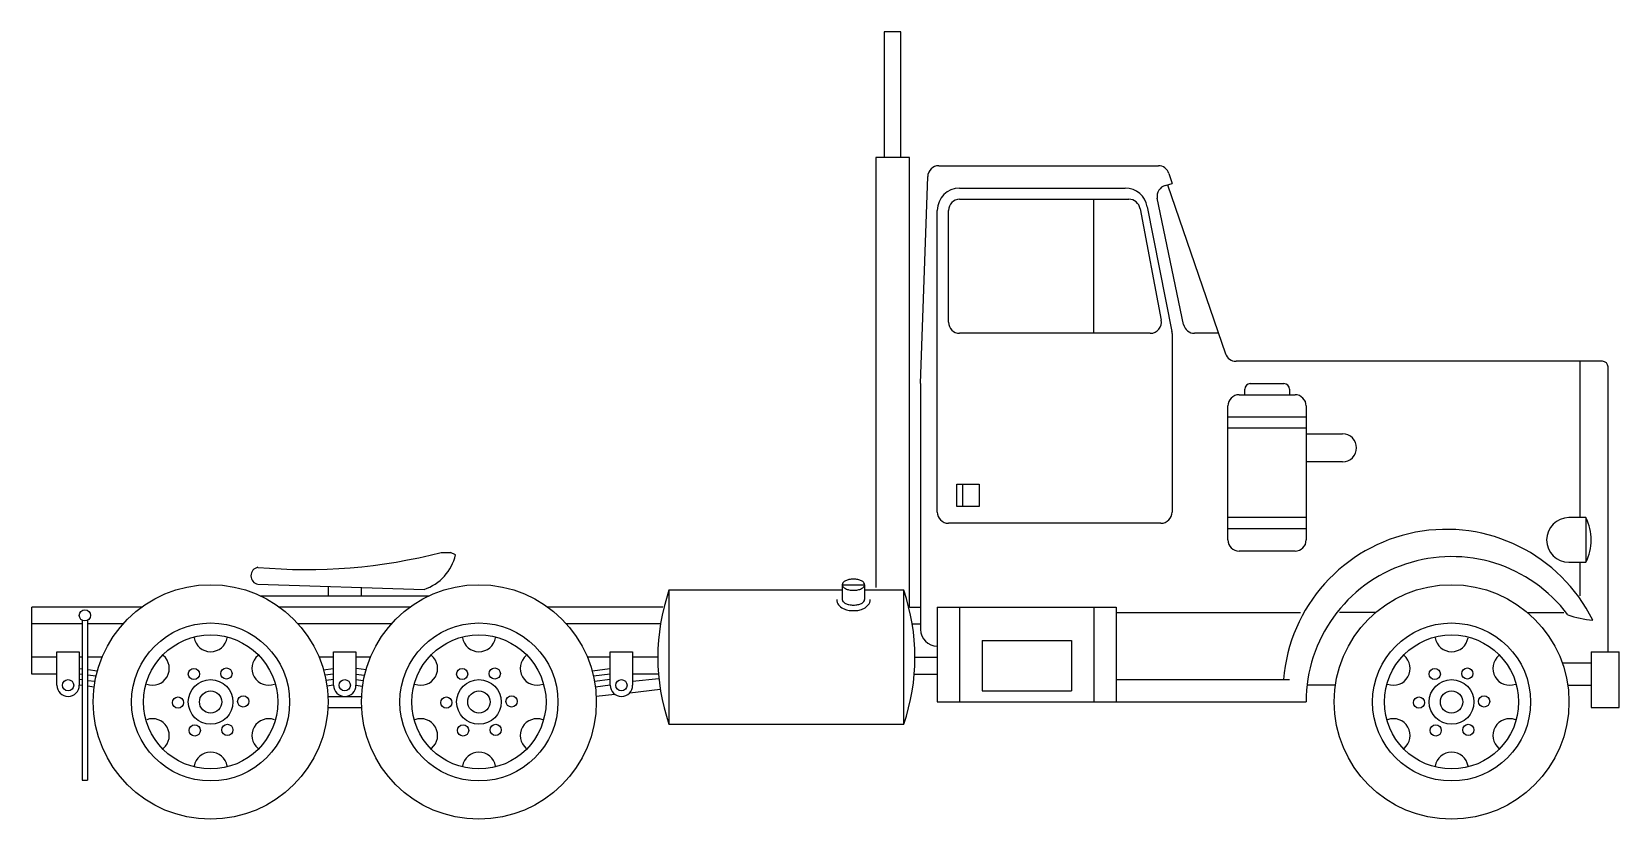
# Model space of a CAD drawing. Header units: millimetres. Extents: x -3106.1 to -3100.42, y 1951.21 to 1954.03.
import ezdxf

# ---------------------------------------------------------------- set-up
doc = ezdxf.new("R2010")
doc.units = ezdxf.units.MM
doc.header["$LTSCALE"] = 10
doc.layers.add('Veículos', color=2, linetype='Continuous')

msp = doc.modelspace()

# ---------------------------------------------------------------- linework, layer by layer
at = {"layer": 'Veículos'}
for p, q in [((-3102.9863, 1954.0284), (-3103.0463, 1954.0284)), ((-3103.0463, 1954.0284), (-3103.0463, 1953.5784)), ((-3102.9863, 1953.5784), (-3102.9863, 1954.0284)), ((-3102.9563, 1953.5784), (-3103.0763, 1953.5784)), ((-3103.0763, 1953.5784), (-3103.0763, 1952.0384)), ((-3102.9563, 1951.9684), (-3102.9563, 1953.5784)), ((-3102.8507, 1953.5484), (-3102.0654, 1953.5484)), ((-3102.9163, 1952.7684), (-3102.8907, 1953.5097)), ((-3102.7763, 1953.4684), (-3102.1838, 1953.4684)), ((-3102.0403, 1953.4778), (-3102.0155, 1953.4844)), ((-3102.0323, 1953.4799), (-3101.8252, 1952.8754)), ((-3102.0273, 1953.5207), (-3102.0155, 1953.4844)), ((-3102.7763, 1953.4284), (-3102.1705, 1953.4284)), ((-3102.2963, 1952.9484), (-3102.2963, 1953.4284)), ((-3101.975, 1952.9802), (-3102.0695, 1953.4318)), ((-3102.8563, 1952.3084), (-3102.8563, 1953.3884)), ((-3102.8163, 1952.9884), (-3102.8163, 1953.3884)), ((-3102.131, 1953.3945), (-3102.055, 1952.9959)), ((-3102.105, 1953.4018), (-3102.0171, 1952.9554)), ((-3102.0943, 1952.9484), (-3102.7763, 1952.9484)), ((-3102.0163, 1952.9477), (-3102.0163, 1952.3084)), ((-3101.8502, 1952.9484), (-3101.9358, 1952.9484)), ((-3100.4763, 1952.8484), (-3101.7873, 1952.8484)), ((-3100.5563, 1952.2884), (-3100.5563, 1952.8484)), ((-3100.4563, 1951.8084), (-3100.4563, 1952.8284)), ((-3102.9163, 1952.7684), (-3102.9163, 1951.8884)), ((-3101.7763, 1952.7284), (-3101.5763, 1952.7284)), ((-3101.7563, 1952.7284), (-3101.7563, 1952.7484)), ((-3101.7363, 1952.7684), (-3101.6163, 1952.7684)), ((-3101.5963, 1952.7484), (-3101.5963, 1952.7284)), ((-3101.8163, 1952.2084), (-3101.8163, 1952.6884)), ((-3101.5363, 1952.6884), (-3101.5363, 1952.2084)), ((-3101.5363, 1952.6484), (-3101.8163, 1952.6484)), ((-3101.5363, 1952.6084), (-3101.8163, 1952.6084)), ((-3101.5363, 1952.5884), (-3101.4063, 1952.5884)), ((-3101.4063, 1952.4884), (-3101.5363, 1952.4884)), ((-3102.7863, 1952.3284), (-3102.7863, 1952.4084)), ((-3102.7863, 1952.4084), (-3102.7063, 1952.4084)), ((-3102.7663, 1952.4084), (-3102.7663, 1952.3284)), ((-3102.7063, 1952.4084), (-3102.7063, 1952.3284)), ((-3102.7063, 1952.3284), (-3102.7863, 1952.3284)), ((-3101.5363, 1952.2884), (-3101.8163, 1952.2884)), ((-3100.5363, 1952.2884), (-3100.5963, 1952.2884)), ((-3100.5363, 1952.2884), (-3100.5363, 1952.1284)), ((-3102.0563, 1952.2684), (-3102.8163, 1952.2684)), ((-3101.5363, 1952.2484), (-3101.8163, 1952.2484)), ((-3104.631, 1952.1642), (-3104.5976, 1952.1642)), ((-3104.5801, 1952.1549), (-3104.5976, 1952.1642)), ((-3101.5763, 1952.1684), (-3101.7763, 1952.1684)), ((-3100.5963, 1952.1284), (-3100.5363, 1952.1284)), ((-3100.5563, 1952.0084), (-3100.5563, 1952.1284)), ((-3105.287, 1952.0497), (-3104.6919, 1952.0316)), ((-3103.1963, 1952.0484), (-3103.1963, 1951.9954)), ((-3103.1963, 1952.0484), (-3103.1163, 1952.0484)), ((-3103.1163, 1952.0484), (-3103.1163, 1951.9954)), ((-3105.2774, 1952.0084), (-3104.6752, 1952.0084)), ((-3105.0363, 1952.0421), (-3105.0363, 1952.0084)), ((-3104.9163, 1952.0084), (-3104.9163, 1952.0385)), ((-3103.1963, 1952.0284), (-3103.8163, 1952.0284)), ((-3103.8163, 1952.0284), (-3103.8163, 1951.5484)), ((-3102.9763, 1952.0284), (-3103.1163, 1952.0284)), ((-3102.9763, 1951.5484), (-3102.9763, 1952.0284)), ((-3105.7029, 1951.9684), (-3106.0963, 1951.9684)), ((-3106.0963, 1951.7284), (-3106.0963, 1951.9684)), ((-3104.7429, 1951.9684), (-3105.2097, 1951.9684)), ((-3103.8385, 1951.9684), (-3104.2497, 1951.9684)), ((-3102.9553, 1951.9684), (-3102.9163, 1951.9684)), ((-3102.8563, 1951.9684), (-3102.8563, 1951.6284)), ((-3102.8563, 1951.9684), (-3102.2163, 1951.9684)), ((-3102.7763, 1951.9684), (-3102.7763, 1951.6284)), ((-3102.2963, 1951.9684), (-3102.2963, 1951.6284)), ((-3102.2163, 1951.9684), (-3102.2163, 1951.6284)), ((-3102.2163, 1951.9484), (-3101.5563, 1951.9484)), ((-3101.2883, 1951.9484), (-3101.4174, 1951.9484)), ((-3100.7443, 1951.9484), (-3100.614, 1951.9484)), ((-3105.9163, 1951.9084), (-3106.0963, 1951.9084)), ((-3105.9163, 1951.9184), (-3105.9163, 1951.3484)), ((-3105.8963, 1951.9184), (-3105.8963, 1951.3484)), ((-3105.7694, 1951.9084), (-3105.8963, 1951.9084)), ((-3104.8094, 1951.9084), (-3105.1433, 1951.9084)), ((-3103.8465, 1951.9084), (-3104.1833, 1951.9084)), ((-3102.9461, 1951.9084), (-3102.9163, 1951.9084)), ((-3102.6963, 1951.8484), (-3102.6963, 1951.6684)), ((-3102.6963, 1951.8484), (-3102.3763, 1951.8484)), ((-3102.3763, 1951.8484), (-3102.3763, 1951.6684)), ((-3106.0063, 1951.7884), (-3106.0963, 1951.7884)), ((-3106.0063, 1951.8084), (-3105.9263, 1951.8084)), ((-3106.0063, 1951.6884), (-3106.0063, 1951.8084)), ((-3105.9263, 1951.8084), (-3105.9263, 1951.6884)), ((-3105.9163, 1951.7884), (-3105.9263, 1951.7884)), ((-3105.8446, 1951.7884), (-3105.8963, 1951.7884)), ((-3105.0163, 1951.7884), (-3105.068, 1951.7884)), ((-3105.0163, 1951.6884), (-3105.0163, 1951.8084)), ((-3105.0163, 1951.8084), (-3104.9363, 1951.8084)), ((-3104.9363, 1951.8084), (-3104.9363, 1951.6884)), ((-3104.8846, 1951.7884), (-3104.9363, 1951.7884)), ((-3104.0263, 1951.7884), (-3104.108, 1951.7884)), ((-3104.0263, 1951.7884), (-3104.108, 1951.7884)), ((-3104.0263, 1951.8084), (-3103.9463, 1951.8084)), ((-3104.0263, 1951.6884), (-3104.0263, 1951.8084)), ((-3103.9463, 1951.8084), (-3103.9463, 1951.6884)), ((-3103.8563, 1951.7884), (-3103.9463, 1951.7884)), ((-3102.9363, 1951.7884), (-3102.8563, 1951.7884)), ((-3100.6203, 1951.7684), (-3100.5163, 1951.7684)), ((-3100.5163, 1951.8084), (-3100.4163, 1951.8084)), ((-3100.5163, 1951.8084), (-3100.5163, 1951.6084)), ((-3100.4163, 1951.6084), (-3100.4163, 1951.8084)), ((-3106.0063, 1951.7284), (-3106.0963, 1951.7284)), ((-3105.9163, 1951.7271), (-3105.9263, 1951.7284)), ((-3105.9163, 1951.7071), (-3105.9263, 1951.7084)), ((-3105.925, 1951.7483), (-3105.9175, 1951.7473)), ((-3105.866, 1951.7207), (-3105.8963, 1951.7245)), ((-3105.895, 1951.7444), (-3105.8625, 1951.7403)), ((-3105.0525, 1951.7438), (-3105.0176, 1951.7483)), ((-3105.0163, 1951.7284), (-3105.0474, 1951.7244)), ((-3105.0163, 1951.7084), (-3105.0433, 1951.7049)), ((-3104.9363, 1951.7284), (-3104.9052, 1951.7244)), ((-3104.9363, 1951.7084), (-3104.9093, 1951.7049)), ((-3104.9001, 1951.7438), (-3104.935, 1951.7483)), ((-3104.0902, 1951.7403), (-3104.0276, 1951.7483)), ((-3104.0263, 1951.7284), (-3104.0866, 1951.7207)), ((-3104.0263, 1951.7084), (-3104.0827, 1951.7012)), ((-3103.8539, 1951.7284), (-3103.9463, 1951.7284)), ((-3103.9463, 1951.7029), (-3103.8524, 1951.7122)), ((-3102.9387, 1951.7284), (-3102.8563, 1951.7284)), ((-3102.2163, 1951.7084), (-3101.5963, 1951.7084)), ((-3105.9163, 1951.6871), (-3105.9263, 1951.6884)), ((-3105.87, 1951.7012), (-3105.8963, 1951.7045)), ((-3105.8729, 1951.6815), (-3105.8963, 1951.6845)), ((-3105.0163, 1951.6884), (-3105.0402, 1951.6853)), ((-3105.0368, 1951.6484), (-3104.9158, 1951.6484)), ((-3104.9363, 1951.6884), (-3104.9124, 1951.6853)), ((-3104.0263, 1951.6884), (-3104.0797, 1951.6815)), ((-3104.0768, 1951.6494), (-3104.0098, 1951.656)), ((-3103.9565, 1951.6617), (-3103.8475, 1951.6747)), ((-3102.6963, 1951.6684), (-3102.3763, 1951.6684)), ((-3101.432, 1951.6884), (-3101.5332, 1951.6884)), ((-3100.6006, 1951.6884), (-3100.5163, 1951.6884)), ((-3105.0368, 1951.6084), (-3104.9158, 1951.6084)), ((-3102.8563, 1951.6284), (-3101.5363, 1951.6284)), ((-3100.5163, 1951.6084), (-3100.4163, 1951.6084)), ((-3103.8163, 1951.5484), (-3102.9763, 1951.5484)), ((-3105.9163, 1951.3484), (-3105.8963, 1951.3484))]:
    msp.add_line(p, q, dxfattribs=at)
msp.add_lwpolyline([(-3103.1563, 1952.0684, 0.051099), (-3103.1725, 1952.0667, 0.064948), (-3103.1846, 1952.0625, 0.104203), (-3103.1939, 1952.0551, 0.174705), (-3103.1963, 1952.0484, 0.174705), (-3103.1939, 1952.0416, 0.104203), (-3103.1846, 1952.0342, 0.064948), (-3103.1725, 1952.03, 0.051099), (-3103.1563, 1952.0284, 0.051099), (-3103.1401, 1952.03, 0.064948), (-3103.128, 1952.0342, 0.104203), (-3103.1188, 1952.0416, 0.174705), (-3103.1163, 1952.0484, 0.174705), (-3103.1188, 1952.0551, 0.104203), (-3103.128, 1952.0625, 0.064948), (-3103.1401, 1952.0667, 0.051099)], format="xyb", close=True, dxfattribs=at)
for points in [[(-3103.2163, 1951.9954, 0.174705), (-3103.2093, 1951.9758, 0.104203), (-3103.1935, 1951.9633, 0.064948), (-3103.1765, 1951.9574, 0.051099), (-3103.1563, 1951.9554, 0.051099), (-3103.1361, 1951.9574, 0.064948), (-3103.1191, 1951.9633, 0.104203), (-3103.1034, 1951.9758, 0.174705), (-3103.0963, 1951.9954, 0.174705)], [(-3103.1963, 1951.9954, 0.174705), (-3103.1939, 1951.9886, 0.104203), (-3103.1846, 1951.9812, 0.064948), (-3103.1725, 1951.977, 0.051099), (-3103.1563, 1951.9754, 0.051099), (-3103.1401, 1951.977, 0.064948), (-3103.128, 1951.9812, 0.104203), (-3103.1188, 1951.9886, 0.174705), (-3103.1163, 1951.9954, 0.174705)]]:
    msp.add_lwpolyline(points, format="xyb", dxfattribs=at)
for centre, radius in [((-3105.4563, 1951.6284), 0.42), ((-3104.4963, 1951.6284), 0.42), ((-3101.0163, 1951.6284), 0.42), ((-3105.9063, 1951.9384), 0.02), ((-3105.4563, 1951.6284), 0.2828), ((-3104.4963, 1951.6284), 0.2828), ((-3101.0163, 1951.6284), 0.2828), ((-3105.4563, 1951.6284), 0.24), ((-3104.4963, 1951.6284), 0.24), ((-3101.0163, 1951.6284), 0.24), ((-3105.9663, 1951.6884), 0.02), ((-3105.5163, 1951.7284), 0.02), ((-3105.4563, 1951.6284), 0.08), ((-3105.3997, 1951.7303), 0.02), ((-3104.9763, 1951.6884), 0.02), ((-3104.5563, 1951.7284), 0.02), ((-3104.4963, 1951.6284), 0.08), ((-3104.4397, 1951.7303), 0.02), ((-3103.9863, 1951.6884), 0.02), ((-3101.0763, 1951.7284), 0.02), ((-3101.0163, 1951.6284), 0.08), ((-3100.9597, 1951.7303), 0.02), ((-3105.4563, 1951.6284), 0.04), ((-3105.3397, 1951.6303), 0.02), ((-3104.4963, 1951.6284), 0.04), ((-3104.3797, 1951.6303), 0.02), ((-3101.0163, 1951.6284), 0.04), ((-3100.8997, 1951.6303), 0.02), ((-3105.5729, 1951.6264), 0.02), ((-3104.6129, 1951.6264), 0.02), ((-3101.1329, 1951.6264), 0.02), ((-3105.5129, 1951.5264), 0.02), ((-3105.3963, 1951.5284), 0.02), ((-3104.5529, 1951.5264), 0.02), ((-3104.4363, 1951.5284), 0.02), ((-3101.0729, 1951.5264), 0.02), ((-3100.9563, 1951.5284), 0.02)]:
    msp.add_circle(centre, radius, dxfattribs=at)
for centre, radius, start, end in [((-3102.8507, 1953.5084), 0.04, 90, 178.0234), ((-3102.0654, 1953.5084), 0.04, 18.0042, 90), ((-3102.7763, 1953.3884), 0.08, 90, 180), ((-3102.1838, 1953.3884), 0.08, 9.6888, 90), ((-3102.0301, 1953.4391), 0.04, 104.7436, 190.6197), ((-3102.7763, 1953.3884), 0.04, 90, 180), ((-3102.1705, 1953.3884), 0.04, 8.8807, 90), ((-3102.7763, 1952.9884), 0.04, 180, 270), ((-3102.0943, 1952.9884), 0.04, 270, 10.796), ((-3102.0563, 1952.9477), 0.04, 0, 11.1368), ((-3101.9358, 1952.9884), 0.04, 191.8164, 270), ((-3101.7873, 1952.8884), 0.04, 198.9123, 270), ((-3100.4763, 1952.8284), 0.02, 0, 90), ((-3101.7763, 1952.6884), 0.04, 90, 180), ((-3101.7363, 1952.7484), 0.02, 90, 180), ((-3101.6163, 1952.7484), 0.02, 0, 90), ((-3101.5763, 1952.6884), 0.04, 0, 90), ((-3101.4063, 1952.5384), 0.05, 270, 90), ((-3102.8163, 1952.3084), 0.04, 180, 270), ((-3102.0563, 1952.3084), 0.04, 270, 0), ((-3100.5963, 1952.2084), 0.08, 90, 270), ((-3100.6863, 1952.2084), 0.17, 331.9275, 28.0725), ((-3101.0351, 1951.662), 0.5845, 26.3446, 175.448), ((-3105.1126, 1954.0151), 1.9126, 264.7674, 284.5833), ((-3101.7763, 1952.2084), 0.04, 180, 270), ((-3101.5763, 1952.2084), 0.04, 270, 0), ((-3105.2809, 1952.0801), 0.031, 101.3099, 258.6901), ((-3104.747, 1952.1939), 0.1714, 288.7478, 346.8571), ((-3101.0163, 1951.6284), 0.5204, 36.9127, 180), ((-3103.1163, 1951.7884), 0.74, 161.0754, 198.9246), ((-3103.6763, 1951.7884), 0.74, 341.0754, 18.9246), ((-3100.4838, 1952.259), 0.3388, 249.8918, 265.3383), ((-3102.8563, 1951.8884), 0.06, 180, 270), ((-3105.4563, 1951.8684), 0.06, 189.5941, 350.4059), ((-3104.4963, 1951.8684), 0.06, 189.5941, 350.4059), ((-3101.0163, 1951.8684), 0.06, 189.5941, 350.4059), ((-3105.6642, 1951.7484), 0.06, 249.5941, 50.4059), ((-3105.2485, 1951.7484), 0.06, 129.5941, 290.4059), ((-3104.7042, 1951.7484), 0.06, 249.5941, 50.4059), ((-3104.2885, 1951.7484), 0.06, 129.5941, 290.4059), ((-3101.2242, 1951.7484), 0.06, 249.5941, 50.4059), ((-3100.8085, 1951.7484), 0.06, 129.5941, 290.4059), ((-3105.9663, 1951.6884), 0.04, 180, 0), ((-3104.9763, 1951.6884), 0.04, 180, 0), ((-3103.9863, 1951.6884), 0.04, 180, 0), ((-3105.6642, 1951.5084), 0.06, 309.5941, 110.4059), ((-3105.2485, 1951.5084), 0.06, 69.5941, 230.4059), ((-3104.7042, 1951.5084), 0.06, 309.5941, 110.4059), ((-3104.2885, 1951.5084), 0.06, 69.5941, 230.4059), ((-3101.2242, 1951.5084), 0.06, 309.5941, 110.4059), ((-3100.8085, 1951.5084), 0.06, 69.5941, 230.4059), ((-3105.4563, 1951.3884), 0.06, 9.5941, 170.4059), ((-3104.4963, 1951.3884), 0.06, 9.5941, 170.4059), ((-3101.0163, 1951.3884), 0.06, 9.5941, 170.4059)]:
    msp.add_arc(centre, radius, start, end, dxfattribs=at)

doc.saveas('drawing.dxf')
